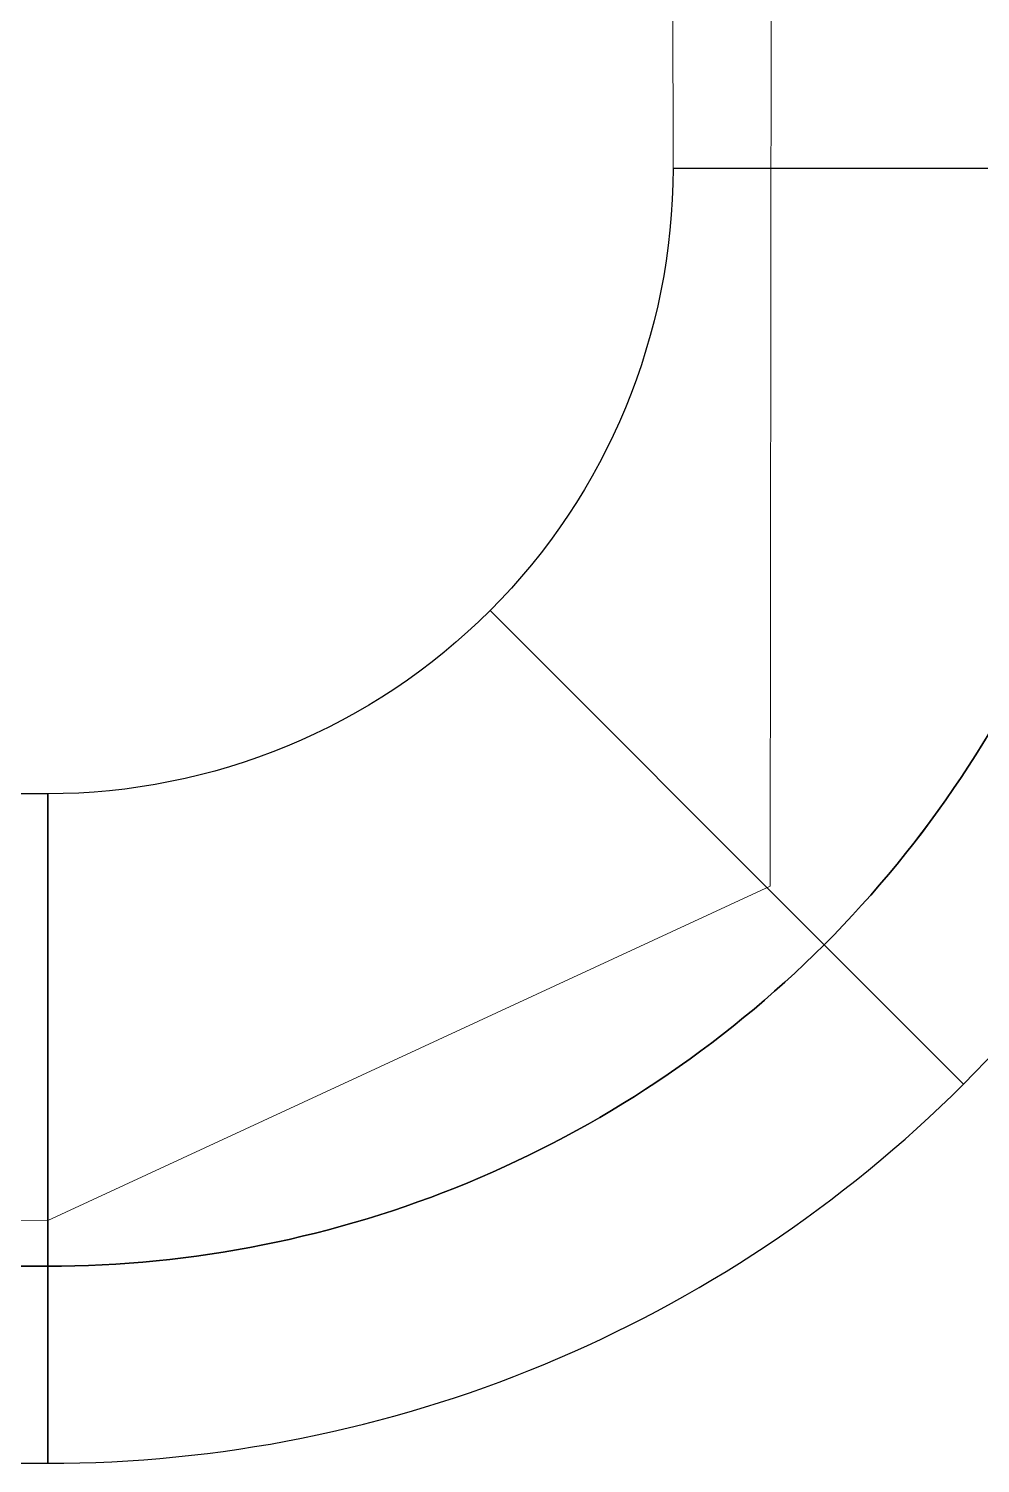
# Model space of a CAD drawing. Header units: inches. Extents: x 164.3 to 247.9, y 15.6 to 56.7.
# Drawn here: x 229.79 to 230.617, y 28.678 to 29.925 of the extents above; entities that cross this region are included whole.
import ezdxf

# ---------------------------------------------------------------- set-up
doc = ezdxf.new("R2010")
doc.units = ezdxf.units.IN
doc.header["$MEASUREMENT"] = 0
doc.layers.add('linecad.com', color=7, linetype='Continuous')
doc.layers.add('WALL 1 100', color=250, linetype='Continuous', lineweight=9)
doc.layers.add('провода', color=1, linetype='Continuous', lineweight=5)

msp = doc.modelspace()

# ---------------------------------------------------------------- linework, layer by layer
at = {"layer": 'linecad.com', "color": 0}
for points in [[(230.7606, 29.8034), (230.3498, 29.8034, -0.198499), (230.1908, 29.4191), (230.4811, 29.1287, 0.198354)], [(230.9319, 29.8034), (230.7605, 29.8034, -0.198536), (230.4811, 29.1287), (230.6022, 29.0076, 0.198821)], [(230.1908, 29.4191, -0.198912), (229.8065, 29.2599), (229.8065, 28.8493, 0.198906), (230.4811, 29.1287)], [(230.4811, 29.1287, -0.198908), (229.8065, 28.8493), (229.8065, 28.678, 0.198821), (230.6022, 29.0076)]]:
    msp.add_lwpolyline(points, format="xyb", close=True, dxfattribs=at)
for points in [[(229.8065, 29.2599), (228.5742, 29.2599), (228.5742, 28.8493), (229.8065, 28.8493)], [(228.5742, 28.678), (229.8065, 28.678), (229.8065, 28.8493), (228.5742, 28.8493)]]:
    msp.add_lwpolyline(points, close=True, dxfattribs=at)
at = {"layer": 'WALL 1 100', "color": 0}
for p in [(230.3482, 31.0651), (231.8014, 29.8062)]:
    msp.add_line(p, (230.3498, 29.8034), dxfattribs=at)
at = {"layer": 'провода', "color": 1}
for p, q in [((230.4341, 29.1797), (230.4369, 31.126)), ((229.8065, 28.8889), (230.4341, 29.1797)), ((229.4165, 28.8872), (229.8065, 28.8889))]:
    msp.add_line(p, q, dxfattribs=at)

doc.saveas('drawing.dxf')
